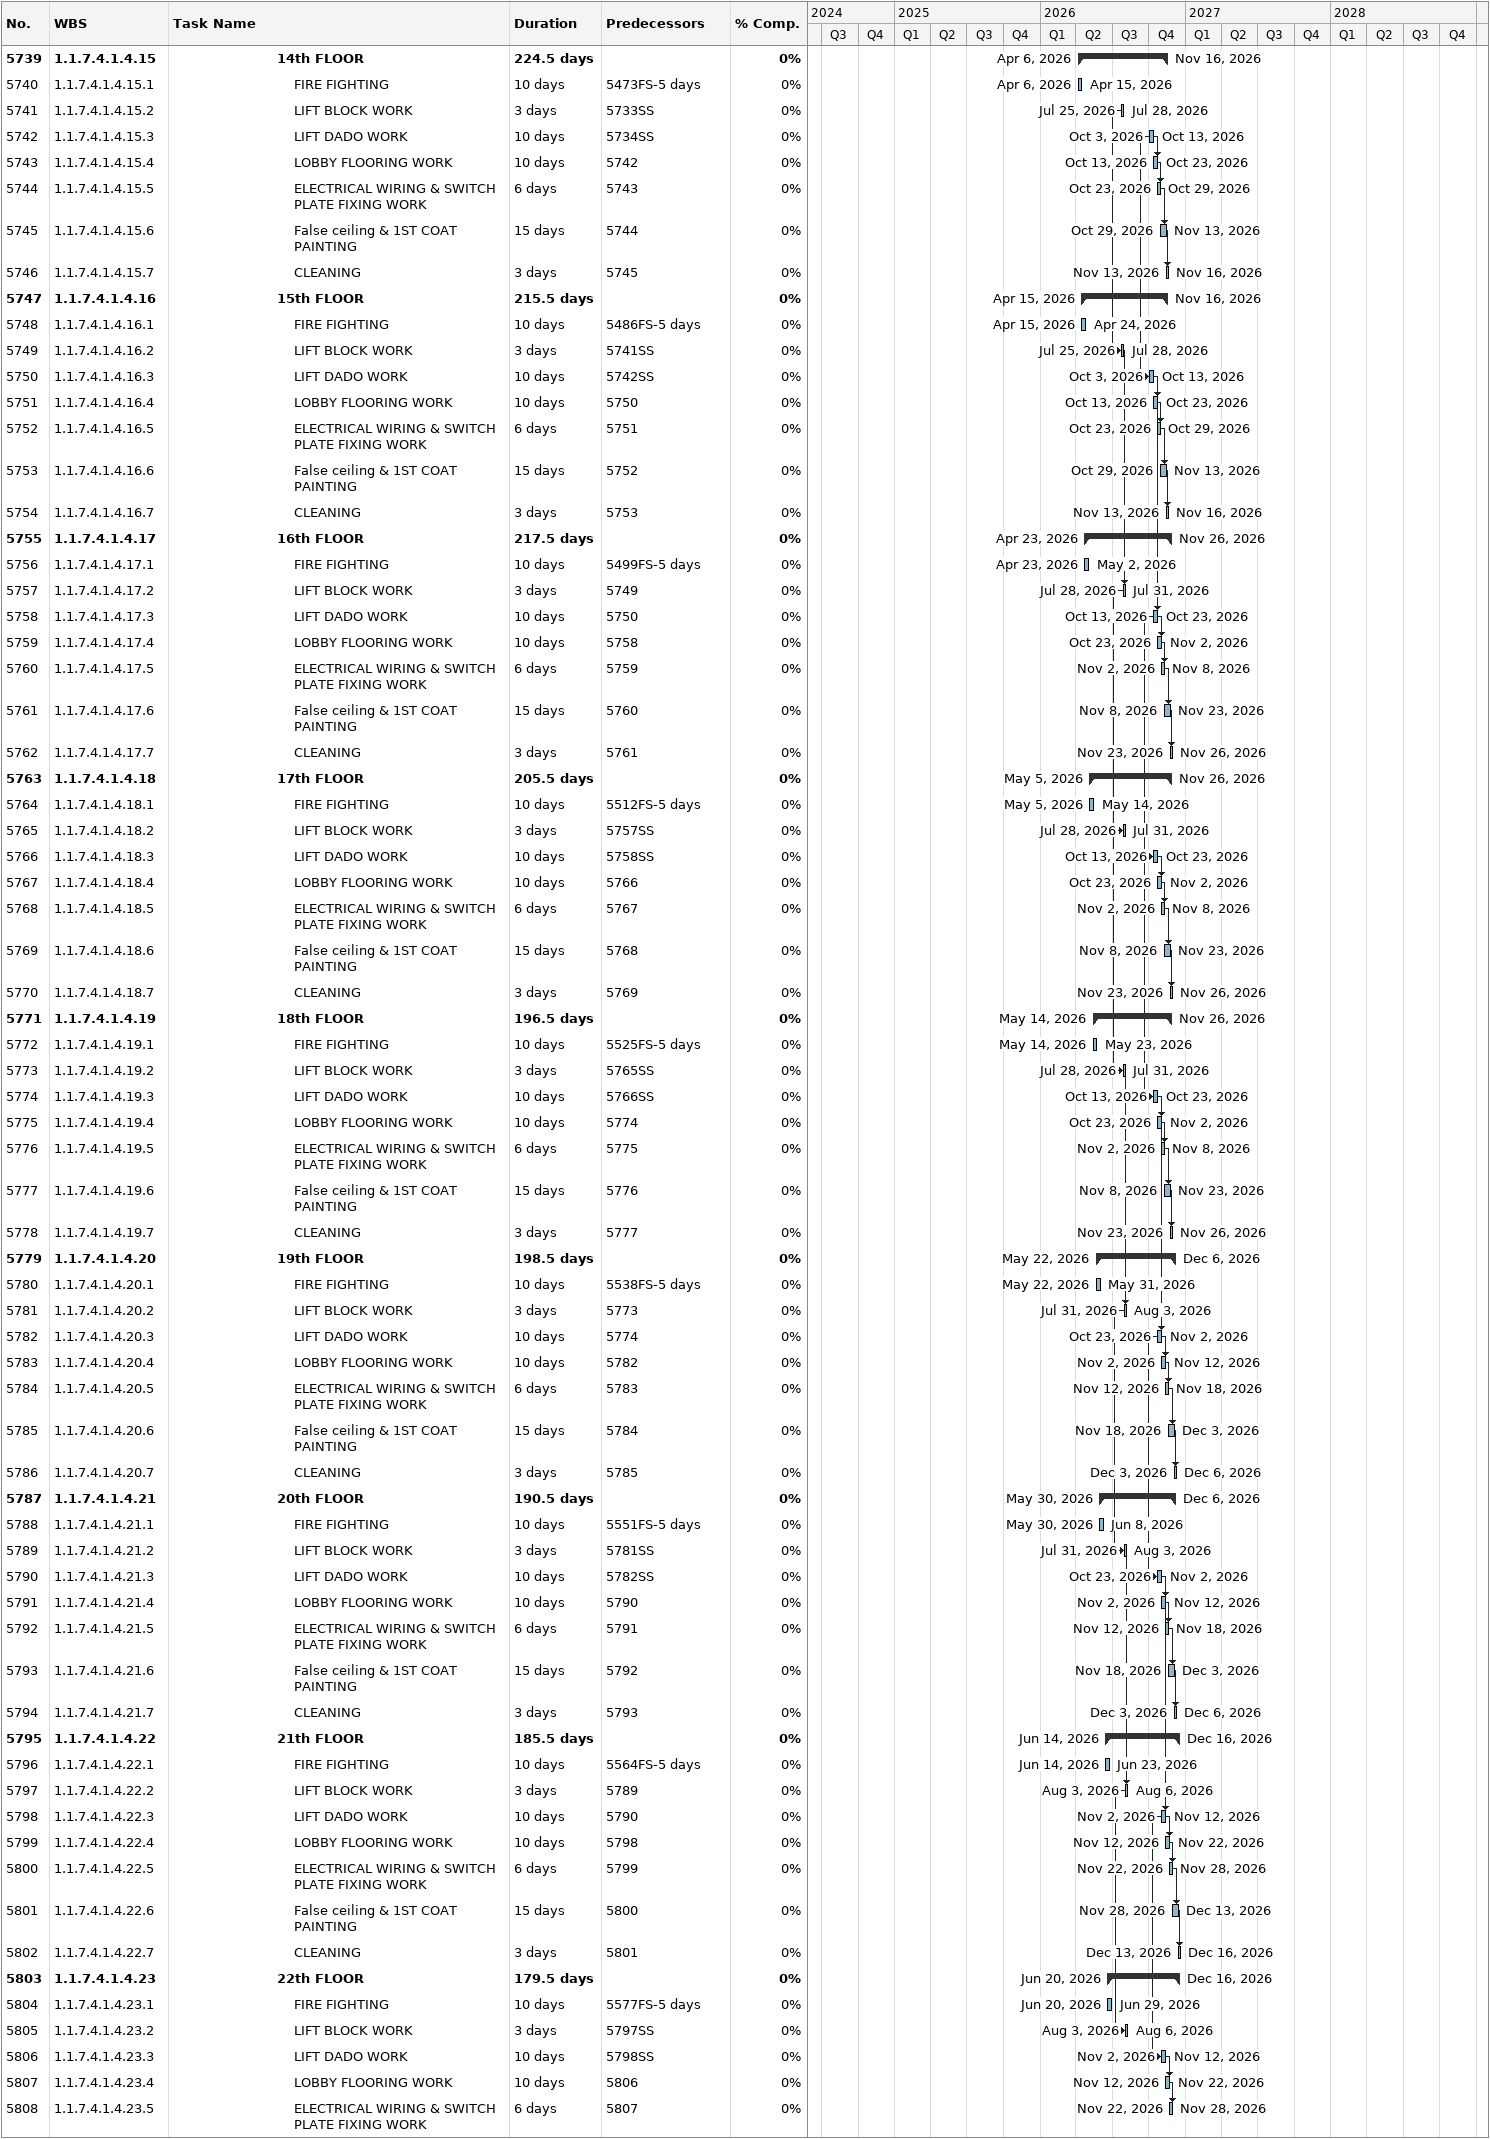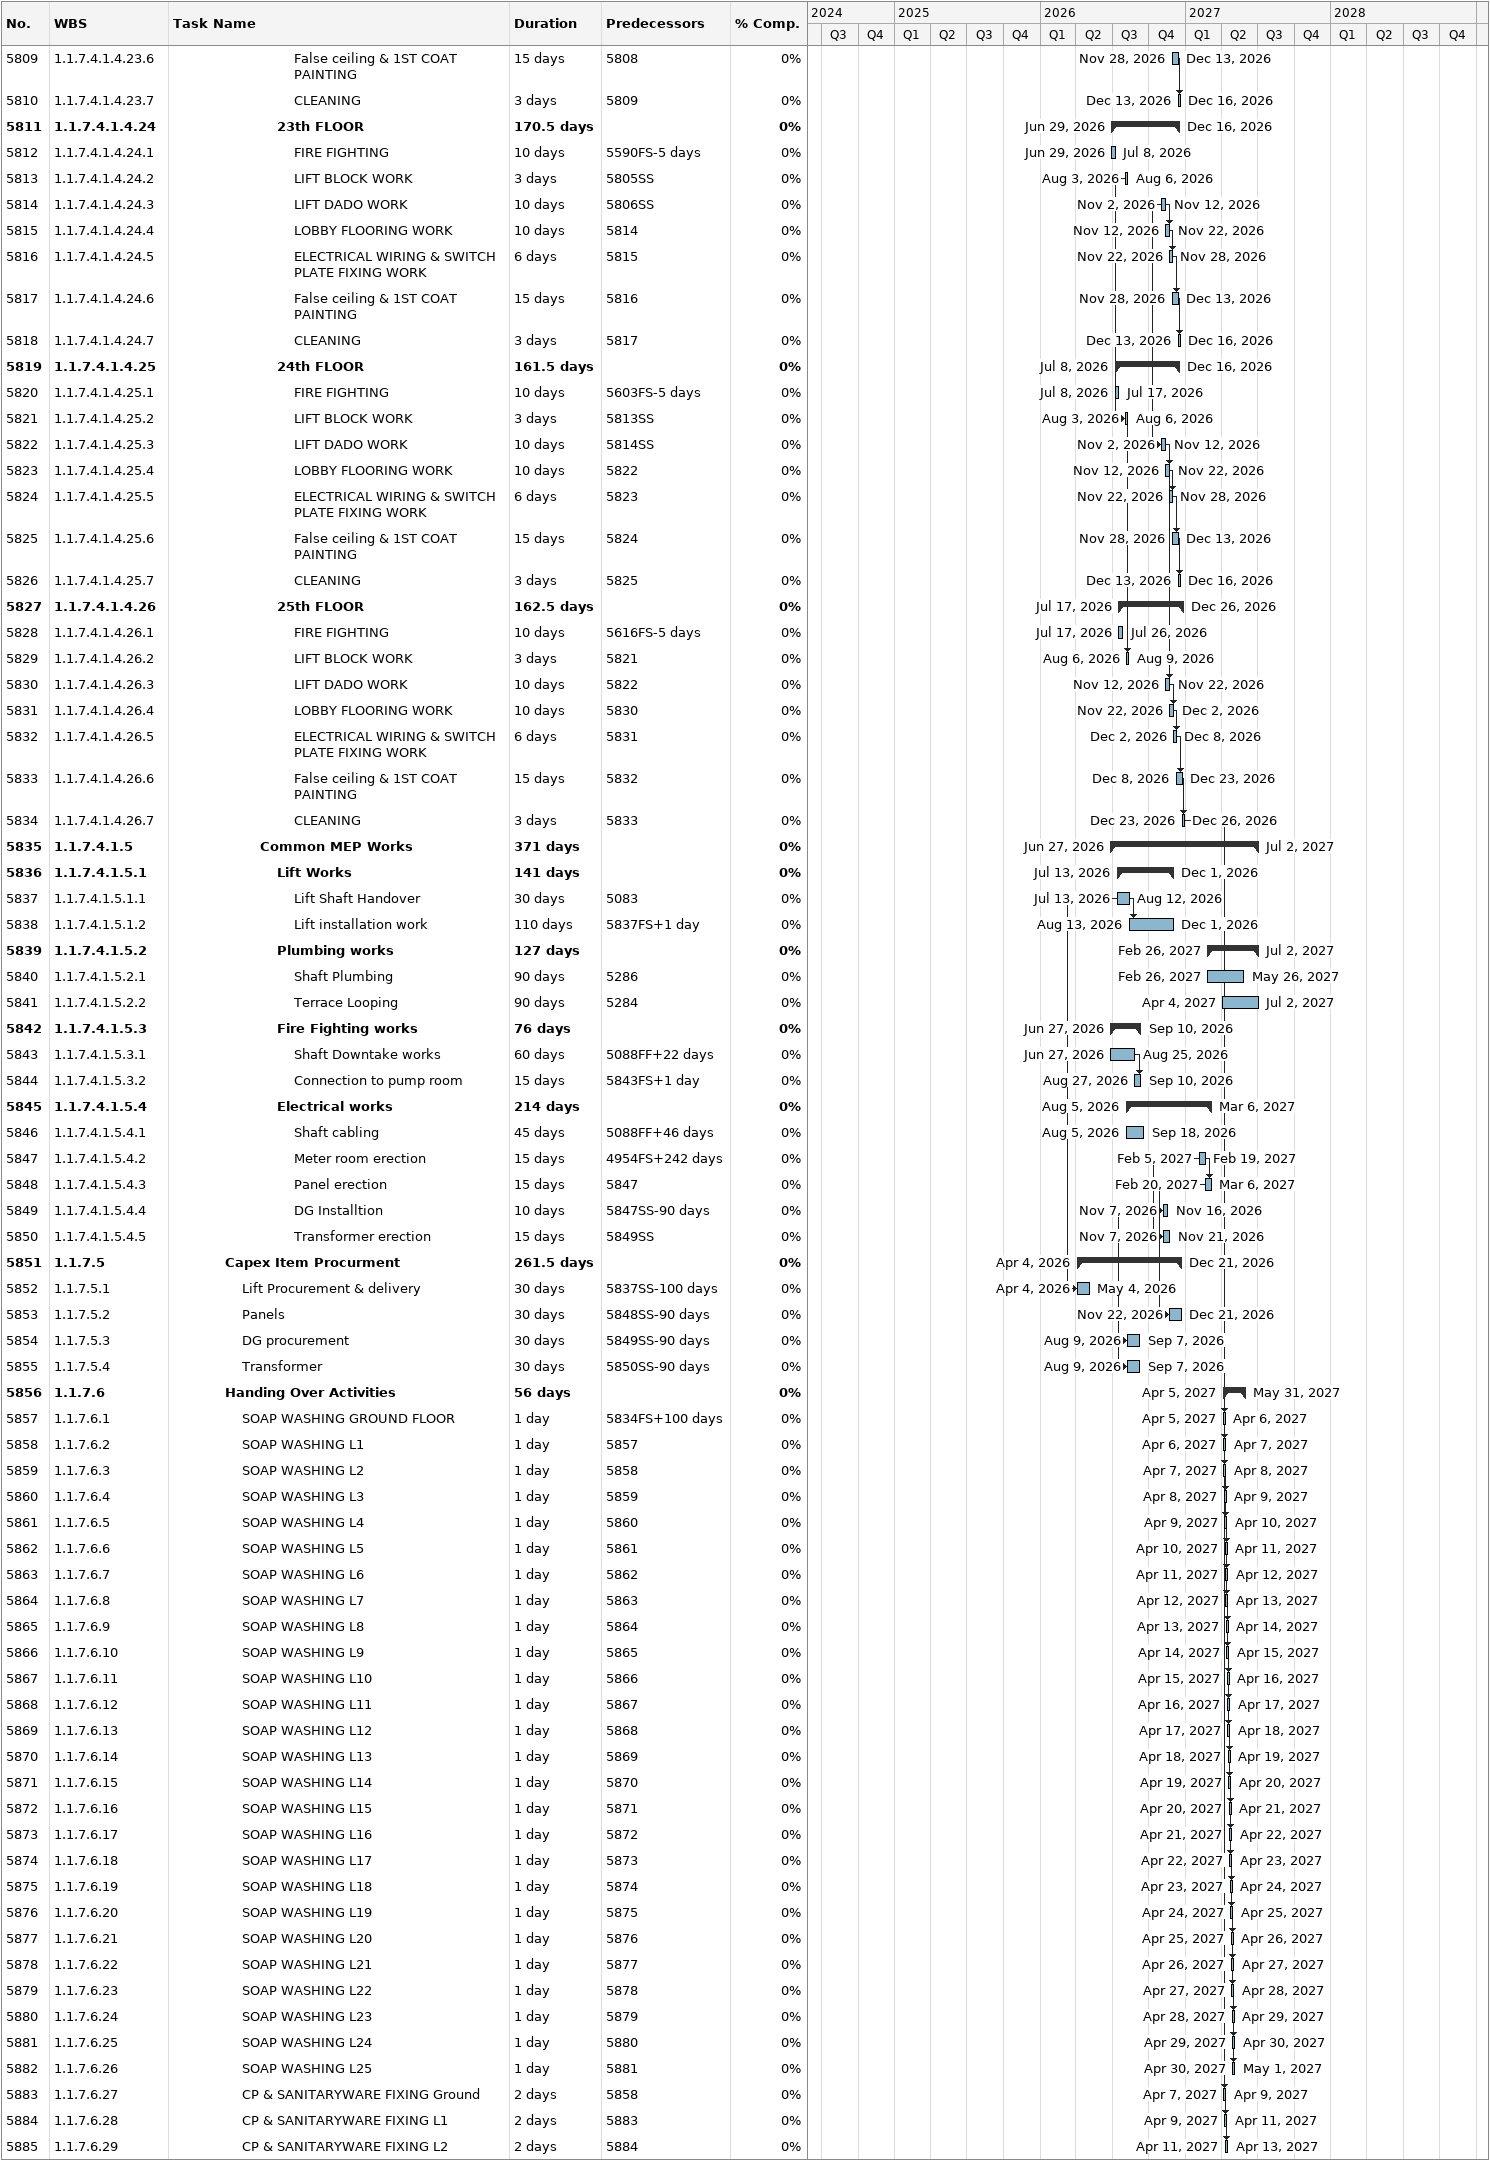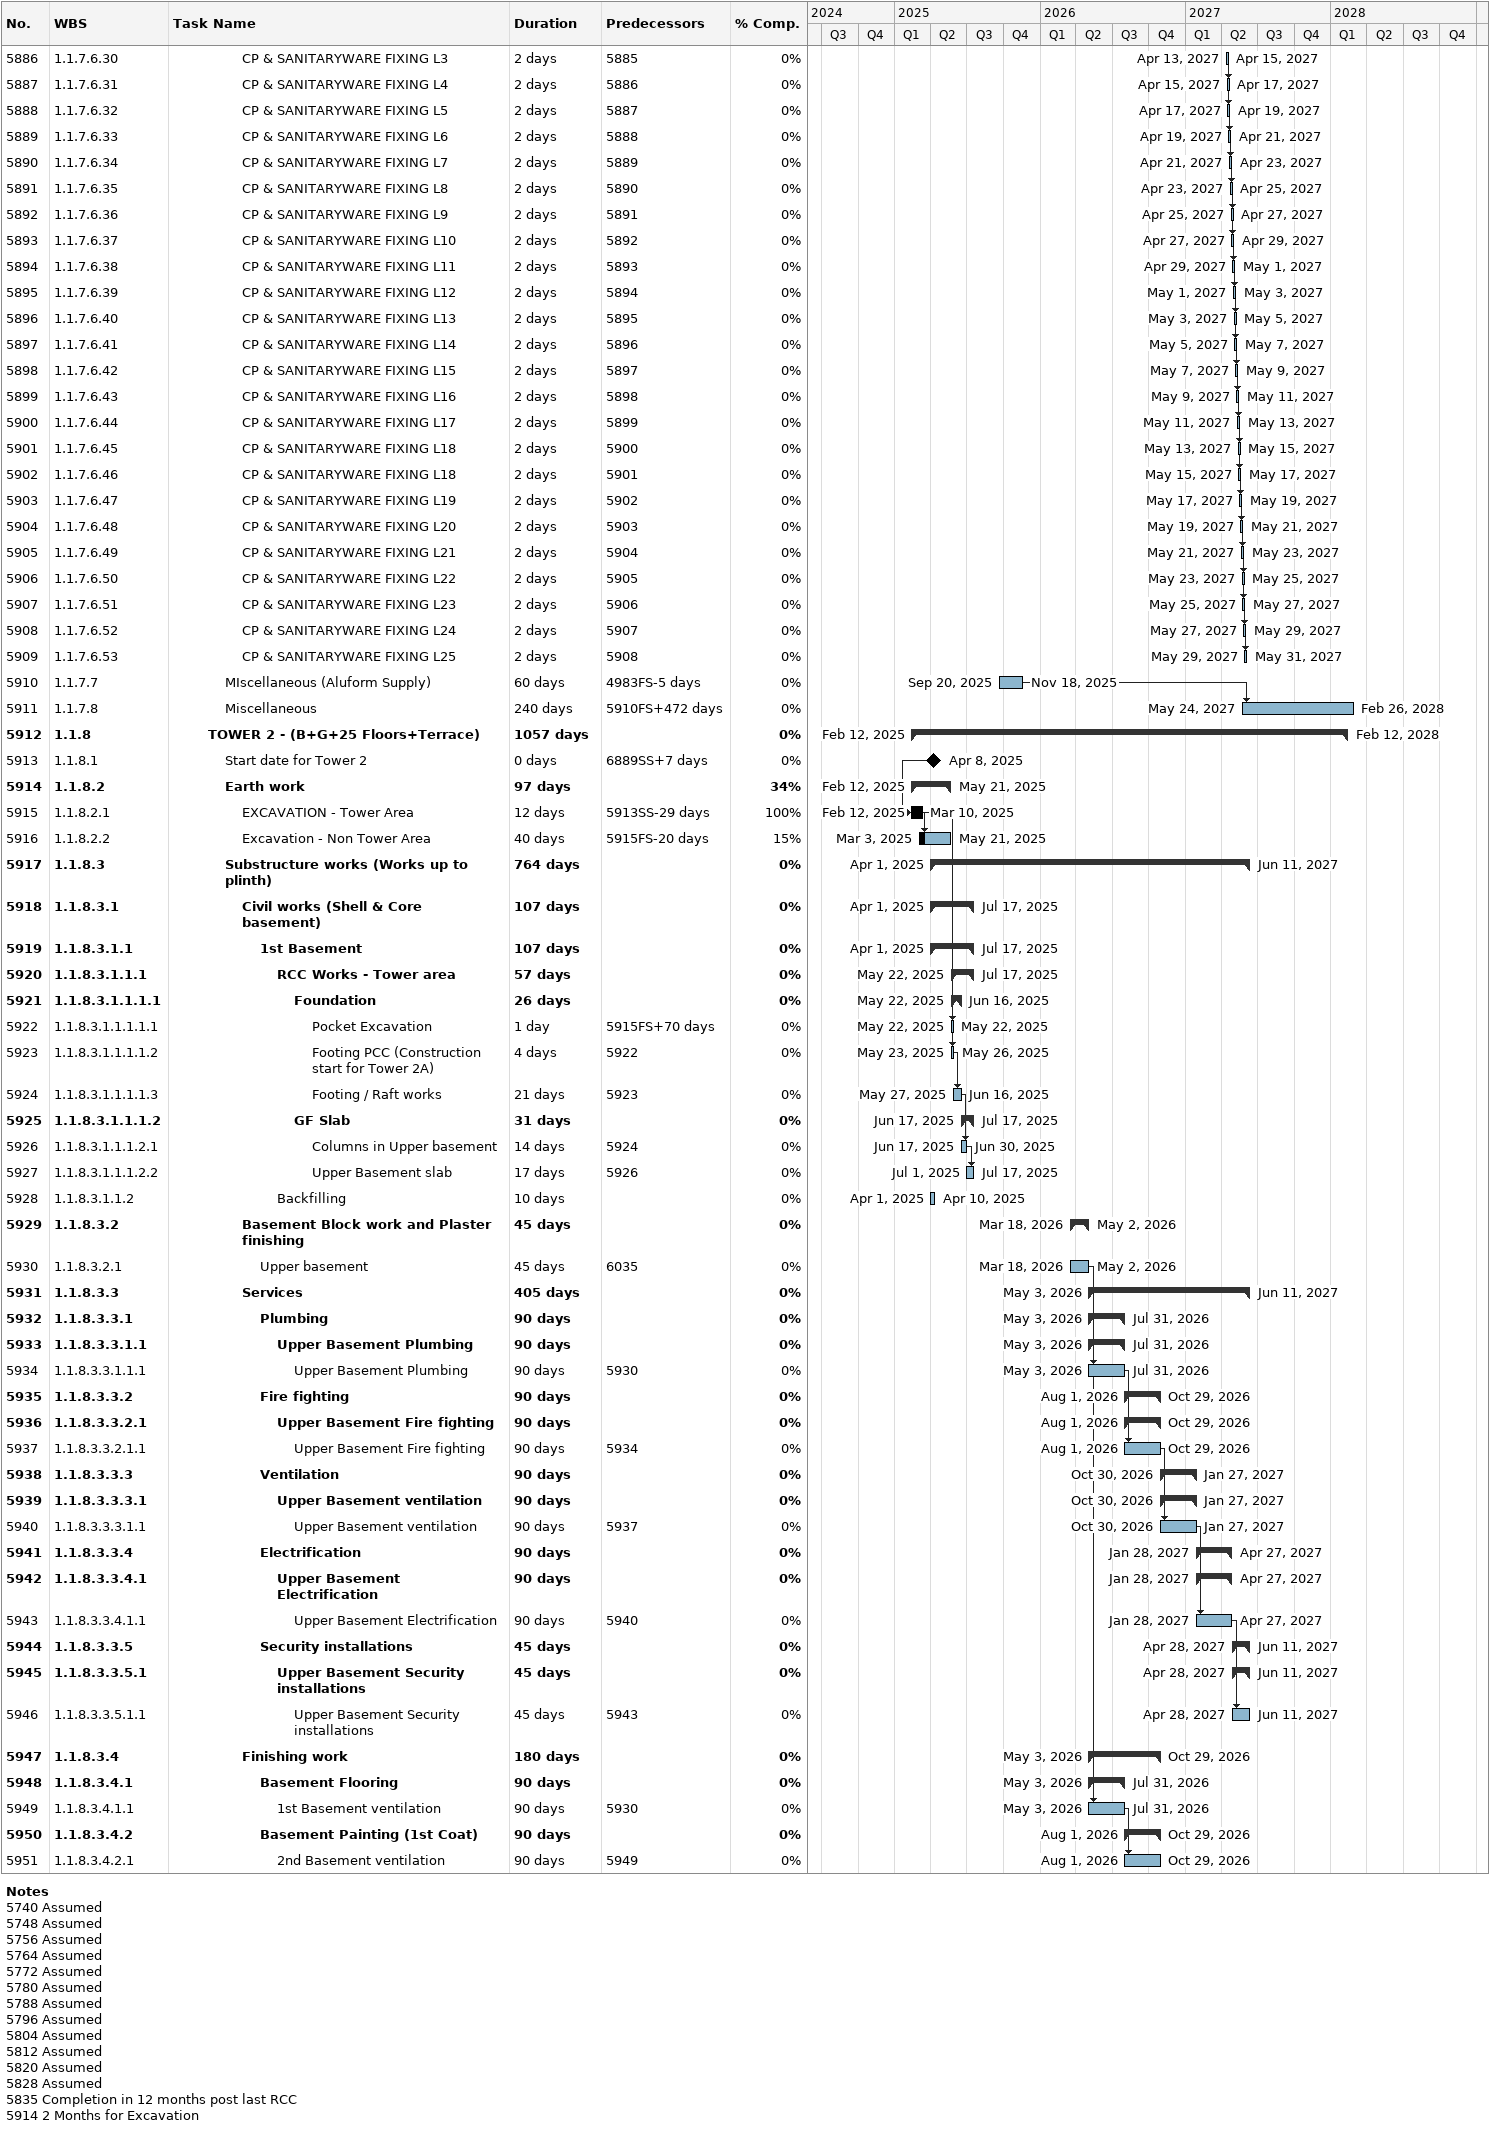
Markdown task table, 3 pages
| ID | WBS | Task | Duration | Start | Finish | Predecessors | % complete |
|---|---|---|---|---|---|---|---|
| 5739 | 1.1.7.4.1.4.15 | **14th FLOOR** | 224.5d | 2026-04-06 | 2026-11-16 |  | 0 |
| 5740 | 1.1.7.4.1.4.15.1 | FIRE FIGHTING | 10d | 2026-04-06 | 2026-04-15 | 5473FS-5d | 0 |
| 5741 | 1.1.7.4.1.4.15.2 | LIFT BLOCK WORK | 3d | 2026-07-25 | 2026-07-28 | 5733SS | 0 |
| 5742 | 1.1.7.4.1.4.15.3 | LIFT DADO WORK | 10d | 2026-10-03 | 2026-10-13 | 5734SS | 0 |
| 5743 | 1.1.7.4.1.4.15.4 | LOBBY FLOORING WORK | 10d | 2026-10-13 | 2026-10-23 | 5742 | 0 |
| 5744 | 1.1.7.4.1.4.15.5 | ELECTRICAL WIRING & SWITCH PLATE FIXING WORK | 6d | 2026-10-23 | 2026-10-29 | 5743 | 0 |
| 5745 | 1.1.7.4.1.4.15.6 | False ceiling & 1ST COAT PAINTING | 15d | 2026-10-29 | 2026-11-13 | 5744 | 0 |
| 5746 | 1.1.7.4.1.4.15.7 | CLEANING | 3d | 2026-11-13 | 2026-11-16 | 5745 | 0 |
| 5747 | 1.1.7.4.1.4.16 | **15th FLOOR** | 215.5d | 2026-04-15 | 2026-11-16 |  | 0 |
| 5748 | 1.1.7.4.1.4.16.1 | FIRE FIGHTING | 10d | 2026-04-15 | 2026-04-24 | 5486FS-5d | 0 |
| 5749 | 1.1.7.4.1.4.16.2 | LIFT BLOCK WORK | 3d | 2026-07-25 | 2026-07-28 | 5741SS | 0 |
| 5750 | 1.1.7.4.1.4.16.3 | LIFT DADO WORK | 10d | 2026-10-03 | 2026-10-13 | 5742SS | 0 |
| 5751 | 1.1.7.4.1.4.16.4 | LOBBY FLOORING WORK | 10d | 2026-10-13 | 2026-10-23 | 5750 | 0 |
| 5752 | 1.1.7.4.1.4.16.5 | ELECTRICAL WIRING & SWITCH PLATE FIXING WORK | 6d | 2026-10-23 | 2026-10-29 | 5751 | 0 |
| 5753 | 1.1.7.4.1.4.16.6 | False ceiling & 1ST COAT PAINTING | 15d | 2026-10-29 | 2026-11-13 | 5752 | 0 |
| 5754 | 1.1.7.4.1.4.16.7 | CLEANING | 3d | 2026-11-13 | 2026-11-16 | 5753 | 0 |
| 5755 | 1.1.7.4.1.4.17 | **16th FLOOR** | 217.5d | 2026-04-23 | 2026-11-26 |  | 0 |
| 5756 | 1.1.7.4.1.4.17.1 | FIRE FIGHTING | 10d | 2026-04-23 | 2026-05-02 | 5499FS-5d | 0 |
| 5757 | 1.1.7.4.1.4.17.2 | LIFT BLOCK WORK | 3d | 2026-07-28 | 2026-07-31 | 5749 | 0 |
| 5758 | 1.1.7.4.1.4.17.3 | LIFT DADO WORK | 10d | 2026-10-13 | 2026-10-23 | 5750 | 0 |
| 5759 | 1.1.7.4.1.4.17.4 | LOBBY FLOORING WORK | 10d | 2026-10-23 | 2026-11-02 | 5758 | 0 |
| 5760 | 1.1.7.4.1.4.17.5 | ELECTRICAL WIRING & SWITCH PLATE FIXING WORK | 6d | 2026-11-02 | 2026-11-08 | 5759 | 0 |
| 5761 | 1.1.7.4.1.4.17.6 | False ceiling & 1ST COAT PAINTING | 15d | 2026-11-08 | 2026-11-23 | 5760 | 0 |
| 5762 | 1.1.7.4.1.4.17.7 | CLEANING | 3d | 2026-11-23 | 2026-11-26 | 5761 | 0 |
| 5763 | 1.1.7.4.1.4.18 | **17th FLOOR** | 205.5d | 2026-05-05 | 2026-11-26 |  | 0 |
| 5764 | 1.1.7.4.1.4.18.1 | FIRE FIGHTING | 10d | 2026-05-05 | 2026-05-14 | 5512FS-5d | 0 |
| 5765 | 1.1.7.4.1.4.18.2 | LIFT BLOCK WORK | 3d | 2026-07-28 | 2026-07-31 | 5757SS | 0 |
| 5766 | 1.1.7.4.1.4.18.3 | LIFT DADO WORK | 10d | 2026-10-13 | 2026-10-23 | 5758SS | 0 |
| 5767 | 1.1.7.4.1.4.18.4 | LOBBY FLOORING WORK | 10d | 2026-10-23 | 2026-11-02 | 5766 | 0 |
| 5768 | 1.1.7.4.1.4.18.5 | ELECTRICAL WIRING & SWITCH PLATE FIXING WORK | 6d | 2026-11-02 | 2026-11-08 | 5767 | 0 |
| 5769 | 1.1.7.4.1.4.18.6 | False ceiling & 1ST COAT PAINTING | 15d | 2026-11-08 | 2026-11-23 | 5768 | 0 |
| 5770 | 1.1.7.4.1.4.18.7 | CLEANING | 3d | 2026-11-23 | 2026-11-26 | 5769 | 0 |
| 5771 | 1.1.7.4.1.4.19 | **18th FLOOR** | 196.5d | 2026-05-14 | 2026-11-26 |  | 0 |
| 5772 | 1.1.7.4.1.4.19.1 | FIRE FIGHTING | 10d | 2026-05-14 | 2026-05-23 | 5525FS-5d | 0 |
| 5773 | 1.1.7.4.1.4.19.2 | LIFT BLOCK WORK | 3d | 2026-07-28 | 2026-07-31 | 5765SS | 0 |
| 5774 | 1.1.7.4.1.4.19.3 | LIFT DADO WORK | 10d | 2026-10-13 | 2026-10-23 | 5766SS | 0 |
| 5775 | 1.1.7.4.1.4.19.4 | LOBBY FLOORING WORK | 10d | 2026-10-23 | 2026-11-02 | 5774 | 0 |
| 5776 | 1.1.7.4.1.4.19.5 | ELECTRICAL WIRING & SWITCH PLATE FIXING WORK | 6d | 2026-11-02 | 2026-11-08 | 5775 | 0 |
| 5777 | 1.1.7.4.1.4.19.6 | False ceiling & 1ST COAT PAINTING | 15d | 2026-11-08 | 2026-11-23 | 5776 | 0 |
| 5778 | 1.1.7.4.1.4.19.7 | CLEANING | 3d | 2026-11-23 | 2026-11-26 | 5777 | 0 |
| 5779 | 1.1.7.4.1.4.20 | **19th FLOOR** | 198.5d | 2026-05-22 | 2026-12-06 |  | 0 |
| 5780 | 1.1.7.4.1.4.20.1 | FIRE FIGHTING | 10d | 2026-05-22 | 2026-05-31 | 5538FS-5d | 0 |
| 5781 | 1.1.7.4.1.4.20.2 | LIFT BLOCK WORK | 3d | 2026-07-31 | 2026-08-03 | 5773 | 0 |
| 5782 | 1.1.7.4.1.4.20.3 | LIFT DADO WORK | 10d | 2026-10-23 | 2026-11-02 | 5774 | 0 |
| 5783 | 1.1.7.4.1.4.20.4 | LOBBY FLOORING WORK | 10d | 2026-11-02 | 2026-11-12 | 5782 | 0 |
| 5784 | 1.1.7.4.1.4.20.5 | ELECTRICAL WIRING & SWITCH PLATE FIXING WORK | 6d | 2026-11-12 | 2026-11-18 | 5783 | 0 |
| 5785 | 1.1.7.4.1.4.20.6 | False ceiling & 1ST COAT PAINTING | 15d | 2026-11-18 | 2026-12-03 | 5784 | 0 |
| 5786 | 1.1.7.4.1.4.20.7 | CLEANING | 3d | 2026-12-03 | 2026-12-06 | 5785 | 0 |
| 5787 | 1.1.7.4.1.4.21 | **20th FLOOR** | 190.5d | 2026-05-30 | 2026-12-06 |  | 0 |
| 5788 | 1.1.7.4.1.4.21.1 | FIRE FIGHTING | 10d | 2026-05-30 | 2026-06-08 | 5551FS-5d | 0 |
| 5789 | 1.1.7.4.1.4.21.2 | LIFT BLOCK WORK | 3d | 2026-07-31 | 2026-08-03 | 5781SS | 0 |
| 5790 | 1.1.7.4.1.4.21.3 | LIFT DADO WORK | 10d | 2026-10-23 | 2026-11-02 | 5782SS | 0 |
| 5791 | 1.1.7.4.1.4.21.4 | LOBBY FLOORING WORK | 10d | 2026-11-02 | 2026-11-12 | 5790 | 0 |
| 5792 | 1.1.7.4.1.4.21.5 | ELECTRICAL WIRING & SWITCH PLATE FIXING WORK | 6d | 2026-11-12 | 2026-11-18 | 5791 | 0 |
| 5793 | 1.1.7.4.1.4.21.6 | False ceiling & 1ST COAT PAINTING | 15d | 2026-11-18 | 2026-12-03 | 5792 | 0 |
| 5794 | 1.1.7.4.1.4.21.7 | CLEANING | 3d | 2026-12-03 | 2026-12-06 | 5793 | 0 |
| 5795 | 1.1.7.4.1.4.22 | **21th FLOOR** | 185.5d | 2026-06-14 | 2026-12-16 |  | 0 |
| 5796 | 1.1.7.4.1.4.22.1 | FIRE FIGHTING | 10d | 2026-06-14 | 2026-06-23 | 5564FS-5d | 0 |
| 5797 | 1.1.7.4.1.4.22.2 | LIFT BLOCK WORK | 3d | 2026-08-03 | 2026-08-06 | 5789 | 0 |
| 5798 | 1.1.7.4.1.4.22.3 | LIFT DADO WORK | 10d | 2026-11-02 | 2026-11-12 | 5790 | 0 |
| 5799 | 1.1.7.4.1.4.22.4 | LOBBY FLOORING WORK | 10d | 2026-11-12 | 2026-11-22 | 5798 | 0 |
| 5800 | 1.1.7.4.1.4.22.5 | ELECTRICAL WIRING & SWITCH PLATE FIXING WORK | 6d | 2026-11-22 | 2026-11-28 | 5799 | 0 |
| 5801 | 1.1.7.4.1.4.22.6 | False ceiling & 1ST COAT PAINTING | 15d | 2026-11-28 | 2026-12-13 | 5800 | 0 |
| 5802 | 1.1.7.4.1.4.22.7 | CLEANING | 3d | 2026-12-13 | 2026-12-16 | 5801 | 0 |
| 5803 | 1.1.7.4.1.4.23 | **22th FLOOR** | 179.5d | 2026-06-20 | 2026-12-16 |  | 0 |
| 5804 | 1.1.7.4.1.4.23.1 | FIRE FIGHTING | 10d | 2026-06-20 | 2026-06-29 | 5577FS-5d | 0 |
| 5805 | 1.1.7.4.1.4.23.2 | LIFT BLOCK WORK | 3d | 2026-08-03 | 2026-08-06 | 5797SS | 0 |
| 5806 | 1.1.7.4.1.4.23.3 | LIFT DADO WORK | 10d | 2026-11-02 | 2026-11-12 | 5798SS | 0 |
| 5807 | 1.1.7.4.1.4.23.4 | LOBBY FLOORING WORK | 10d | 2026-11-12 | 2026-11-22 | 5806 | 0 |
| 5808 | 1.1.7.4.1.4.23.5 | ELECTRICAL WIRING & SWITCH PLATE FIXING WORK | 6d | 2026-11-22 | 2026-11-28 | 5807 | 0 |
| 5809 | 1.1.7.4.1.4.23.6 | False ceiling & 1ST COAT PAINTING | 15d | 2026-11-28 | 2026-12-13 | 5808 | 0 |
| 5810 | 1.1.7.4.1.4.23.7 | CLEANING | 3d | 2026-12-13 | 2026-12-16 | 5809 | 0 |
| 5811 | 1.1.7.4.1.4.24 | **23th FLOOR** | 170.5d | 2026-06-29 | 2026-12-16 |  | 0 |
| 5812 | 1.1.7.4.1.4.24.1 | FIRE FIGHTING | 10d | 2026-06-29 | 2026-07-08 | 5590FS-5d | 0 |
| 5813 | 1.1.7.4.1.4.24.2 | LIFT BLOCK WORK | 3d | 2026-08-03 | 2026-08-06 | 5805SS | 0 |
| 5814 | 1.1.7.4.1.4.24.3 | LIFT DADO WORK | 10d | 2026-11-02 | 2026-11-12 | 5806SS | 0 |
| 5815 | 1.1.7.4.1.4.24.4 | LOBBY FLOORING WORK | 10d | 2026-11-12 | 2026-11-22 | 5814 | 0 |
| 5816 | 1.1.7.4.1.4.24.5 | ELECTRICAL WIRING & SWITCH PLATE FIXING WORK | 6d | 2026-11-22 | 2026-11-28 | 5815 | 0 |
| 5817 | 1.1.7.4.1.4.24.6 | False ceiling & 1ST COAT PAINTING | 15d | 2026-11-28 | 2026-12-13 | 5816 | 0 |
| 5818 | 1.1.7.4.1.4.24.7 | CLEANING | 3d | 2026-12-13 | 2026-12-16 | 5817 | 0 |
| 5819 | 1.1.7.4.1.4.25 | **24th FLOOR** | 161.5d | 2026-07-08 | 2026-12-16 |  | 0 |
| 5820 | 1.1.7.4.1.4.25.1 | FIRE FIGHTING | 10d | 2026-07-08 | 2026-07-17 | 5603FS-5d | 0 |
| 5821 | 1.1.7.4.1.4.25.2 | LIFT BLOCK WORK | 3d | 2026-08-03 | 2026-08-06 | 5813SS | 0 |
| 5822 | 1.1.7.4.1.4.25.3 | LIFT DADO WORK | 10d | 2026-11-02 | 2026-11-12 | 5814SS | 0 |
| 5823 | 1.1.7.4.1.4.25.4 | LOBBY FLOORING WORK | 10d | 2026-11-12 | 2026-11-22 | 5822 | 0 |
| 5824 | 1.1.7.4.1.4.25.5 | ELECTRICAL WIRING & SWITCH PLATE FIXING WORK | 6d | 2026-11-22 | 2026-11-28 | 5823 | 0 |
| 5825 | 1.1.7.4.1.4.25.6 | False ceiling & 1ST COAT PAINTING | 15d | 2026-11-28 | 2026-12-13 | 5824 | 0 |
| 5826 | 1.1.7.4.1.4.25.7 | CLEANING | 3d | 2026-12-13 | 2026-12-16 | 5825 | 0 |
| 5827 | 1.1.7.4.1.4.26 | **25th FLOOR** | 162.5d | 2026-07-17 | 2026-12-26 |  | 0 |
| 5828 | 1.1.7.4.1.4.26.1 | FIRE FIGHTING | 10d | 2026-07-17 | 2026-07-26 | 5616FS-5d | 0 |
| 5829 | 1.1.7.4.1.4.26.2 | LIFT BLOCK WORK | 3d | 2026-08-06 | 2026-08-09 | 5821 | 0 |
| 5830 | 1.1.7.4.1.4.26.3 | LIFT DADO WORK | 10d | 2026-11-12 | 2026-11-22 | 5822 | 0 |
| 5831 | 1.1.7.4.1.4.26.4 | LOBBY FLOORING WORK | 10d | 2026-11-22 | 2026-12-02 | 5830 | 0 |
| 5832 | 1.1.7.4.1.4.26.5 | ELECTRICAL WIRING & SWITCH PLATE FIXING WORK | 6d | 2026-12-02 | 2026-12-08 | 5831 | 0 |
| 5833 | 1.1.7.4.1.4.26.6 | False ceiling & 1ST COAT PAINTING | 15d | 2026-12-08 | 2026-12-23 | 5832 | 0 |
| 5834 | 1.1.7.4.1.4.26.7 | CLEANING | 3d | 2026-12-23 | 2026-12-26 | 5833 | 0 |
| 5835 | 1.1.7.4.1.5 | **Common MEP Works** | 371d | 2026-06-27 | 2027-07-02 |  | 0 |
| 5836 | 1.1.7.4.1.5.1 | **Lift Works** | 141d | 2026-07-13 | 2026-12-01 |  | 0 |
| 5837 | 1.1.7.4.1.5.1.1 | Lift Shaft Handover | 30d | 2026-07-13 | 2026-08-12 | 5083 | 0 |
| 5838 | 1.1.7.4.1.5.1.2 | Lift installation work | 110d | 2026-08-13 | 2026-12-01 | 5837FS+1d | 0 |
| 5839 | 1.1.7.4.1.5.2 | **Plumbing works** | 127d | 2027-02-26 | 2027-07-02 |  | 0 |
| 5840 | 1.1.7.4.1.5.2.1 | Shaft Plumbing | 90d | 2027-02-26 | 2027-05-26 | 5286 | 0 |
| 5841 | 1.1.7.4.1.5.2.2 | Terrace Looping | 90d | 2027-04-04 | 2027-07-02 | 5284 | 0 |
| 5842 | 1.1.7.4.1.5.3 | **Fire Fighting works** | 76d | 2026-06-27 | 2026-09-10 |  | 0 |
| 5843 | 1.1.7.4.1.5.3.1 | Shaft Downtake works | 60d | 2026-06-27 | 2026-08-25 | 5088FF+22d | 0 |
| 5844 | 1.1.7.4.1.5.3.2 | Connection to pump room | 15d | 2026-08-27 | 2026-09-10 | 5843FS+1d | 0 |
| 5845 | 1.1.7.4.1.5.4 | **Electrical works** | 214d | 2026-08-05 | 2027-03-06 |  | 0 |
| 5846 | 1.1.7.4.1.5.4.1 | Shaft cabling | 45d | 2026-08-05 | 2026-09-18 | 5088FF+46d | 0 |
| 5847 | 1.1.7.4.1.5.4.2 | Meter room erection | 15d | 2027-02-05 | 2027-02-19 | 4954FS+242d | 0 |
| 5848 | 1.1.7.4.1.5.4.3 | Panel erection | 15d | 2027-02-20 | 2027-03-06 | 5847 | 0 |
| 5849 | 1.1.7.4.1.5.4.4 | DG Installtion | 10d | 2026-11-07 | 2026-11-16 | 5847SS-90d | 0 |
| 5850 | 1.1.7.4.1.5.4.5 | Transformer erection | 15d | 2026-11-07 | 2026-11-21 | 5849SS | 0 |
| 5851 | 1.1.7.5 | **Capex Item Procurment** | 261.5d | 2026-04-04 | 2026-12-21 |  | 0 |
| 5852 | 1.1.7.5.1 | Lift Procurement & delivery | 30d | 2026-04-04 | 2026-05-04 | 5837SS-100d | 0 |
| 5853 | 1.1.7.5.2 | Panels | 30d | 2026-11-22 | 2026-12-21 | 5848SS-90d | 0 |
| 5854 | 1.1.7.5.3 | DG procurement | 30d | 2026-08-09 | 2026-09-07 | 5849SS-90d | 0 |
| 5855 | 1.1.7.5.4 | Transformer | 30d | 2026-08-09 | 2026-09-07 | 5850SS-90d | 0 |
| 5856 | 1.1.7.6 | **Handing Over Activities** | 56d | 2027-04-05 | 2027-05-31 |  | 0 |
| 5857 | 1.1.7.6.1 | SOAP WASHING GROUND FLOOR | 1d | 2027-04-05 | 2027-04-06 | 5834FS+100d | 0 |
| 5858 | 1.1.7.6.2 | SOAP WASHING L1 | 1d | 2027-04-06 | 2027-04-07 | 5857 | 0 |
| 5859 | 1.1.7.6.3 | SOAP WASHING L2 | 1d | 2027-04-07 | 2027-04-08 | 5858 | 0 |
| 5860 | 1.1.7.6.4 | SOAP WASHING L3 | 1d | 2027-04-08 | 2027-04-09 | 5859 | 0 |
| 5861 | 1.1.7.6.5 | SOAP WASHING L4 | 1d | 2027-04-09 | 2027-04-10 | 5860 | 0 |
| 5862 | 1.1.7.6.6 | SOAP WASHING L5 | 1d | 2027-04-10 | 2027-04-11 | 5861 | 0 |
| 5863 | 1.1.7.6.7 | SOAP WASHING L6 | 1d | 2027-04-11 | 2027-04-12 | 5862 | 0 |
| 5864 | 1.1.7.6.8 | SOAP WASHING L7 | 1d | 2027-04-12 | 2027-04-13 | 5863 | 0 |
| 5865 | 1.1.7.6.9 | SOAP WASHING L8 | 1d | 2027-04-13 | 2027-04-14 | 5864 | 0 |
| 5866 | 1.1.7.6.10 | SOAP WASHING L9 | 1d | 2027-04-14 | 2027-04-15 | 5865 | 0 |
| 5867 | 1.1.7.6.11 | SOAP WASHING L10 | 1d | 2027-04-15 | 2027-04-16 | 5866 | 0 |
| 5868 | 1.1.7.6.12 | SOAP WASHING L11 | 1d | 2027-04-16 | 2027-04-17 | 5867 | 0 |
| 5869 | 1.1.7.6.13 | SOAP WASHING L12 | 1d | 2027-04-17 | 2027-04-18 | 5868 | 0 |
| 5870 | 1.1.7.6.14 | SOAP WASHING L13 | 1d | 2027-04-18 | 2027-04-19 | 5869 | 0 |
| 5871 | 1.1.7.6.15 | SOAP WASHING L14 | 1d | 2027-04-19 | 2027-04-20 | 5870 | 0 |
| 5872 | 1.1.7.6.16 | SOAP WASHING L15 | 1d | 2027-04-20 | 2027-04-21 | 5871 | 0 |
| 5873 | 1.1.7.6.17 | SOAP WASHING L16 | 1d | 2027-04-21 | 2027-04-22 | 5872 | 0 |
| 5874 | 1.1.7.6.18 | SOAP WASHING L17 | 1d | 2027-04-22 | 2027-04-23 | 5873 | 0 |
| 5875 | 1.1.7.6.19 | SOAP WASHING L18 | 1d | 2027-04-23 | 2027-04-24 | 5874 | 0 |
| 5876 | 1.1.7.6.20 | SOAP WASHING L19 | 1d | 2027-04-24 | 2027-04-25 | 5875 | 0 |
| 5877 | 1.1.7.6.21 | SOAP WASHING L20 | 1d | 2027-04-25 | 2027-04-26 | 5876 | 0 |
| 5878 | 1.1.7.6.22 | SOAP WASHING L21 | 1d | 2027-04-26 | 2027-04-27 | 5877 | 0 |
| 5879 | 1.1.7.6.23 | SOAP WASHING L22 | 1d | 2027-04-27 | 2027-04-28 | 5878 | 0 |
| 5880 | 1.1.7.6.24 | SOAP WASHING L23 | 1d | 2027-04-28 | 2027-04-29 | 5879 | 0 |
| 5881 | 1.1.7.6.25 | SOAP WASHING L24 | 1d | 2027-04-29 | 2027-04-30 | 5880 | 0 |
| 5882 | 1.1.7.6.26 | SOAP WASHING L25 | 1d | 2027-04-30 | 2027-05-01 | 5881 | 0 |
| 5883 | 1.1.7.6.27 | CP & SANITARYWARE FIXING Ground | 2d | 2027-04-07 | 2027-04-09 | 5858 | 0 |
| 5884 | 1.1.7.6.28 | CP & SANITARYWARE FIXING L1 | 2d | 2027-04-09 | 2027-04-11 | 5883 | 0 |
| 5885 | 1.1.7.6.29 | CP & SANITARYWARE FIXING L2 | 2d | 2027-04-11 | 2027-04-13 | 5884 | 0 |
| 5886 | 1.1.7.6.30 | CP & SANITARYWARE FIXING L3 | 2d | 2027-04-13 | 2027-04-15 | 5885 | 0 |
| 5887 | 1.1.7.6.31 | CP & SANITARYWARE FIXING L4 | 2d | 2027-04-15 | 2027-04-17 | 5886 | 0 |
| 5888 | 1.1.7.6.32 | CP & SANITARYWARE FIXING L5 | 2d | 2027-04-17 | 2027-04-19 | 5887 | 0 |
| 5889 | 1.1.7.6.33 | CP & SANITARYWARE FIXING L6 | 2d | 2027-04-19 | 2027-04-21 | 5888 | 0 |
| 5890 | 1.1.7.6.34 | CP & SANITARYWARE FIXING L7 | 2d | 2027-04-21 | 2027-04-23 | 5889 | 0 |
| 5891 | 1.1.7.6.35 | CP & SANITARYWARE FIXING L8 | 2d | 2027-04-23 | 2027-04-25 | 5890 | 0 |
| 5892 | 1.1.7.6.36 | CP & SANITARYWARE FIXING L9 | 2d | 2027-04-25 | 2027-04-27 | 5891 | 0 |
| 5893 | 1.1.7.6.37 | CP & SANITARYWARE FIXING L10 | 2d | 2027-04-27 | 2027-04-29 | 5892 | 0 |
| 5894 | 1.1.7.6.38 | CP & SANITARYWARE FIXING L11 | 2d | 2027-04-29 | 2027-05-01 | 5893 | 0 |
| 5895 | 1.1.7.6.39 | CP & SANITARYWARE FIXING L12 | 2d | 2027-05-01 | 2027-05-03 | 5894 | 0 |
| 5896 | 1.1.7.6.40 | CP & SANITARYWARE FIXING L13 | 2d | 2027-05-03 | 2027-05-05 | 5895 | 0 |
| 5897 | 1.1.7.6.41 | CP & SANITARYWARE FIXING L14 | 2d | 2027-05-05 | 2027-05-07 | 5896 | 0 |
| 5898 | 1.1.7.6.42 | CP & SANITARYWARE FIXING L15 | 2d | 2027-05-07 | 2027-05-09 | 5897 | 0 |
| 5899 | 1.1.7.6.43 | CP & SANITARYWARE FIXING L16 | 2d | 2027-05-09 | 2027-05-11 | 5898 | 0 |
| 5900 | 1.1.7.6.44 | CP & SANITARYWARE FIXING L17 | 2d | 2027-05-11 | 2027-05-13 | 5899 | 0 |
| 5901 | 1.1.7.6.45 | CP & SANITARYWARE FIXING L18 | 2d | 2027-05-13 | 2027-05-15 | 5900 | 0 |
| 5902 | 1.1.7.6.46 | CP & SANITARYWARE FIXING L18 | 2d | 2027-05-15 | 2027-05-17 | 5901 | 0 |
| 5903 | 1.1.7.6.47 | CP & SANITARYWARE FIXING L19 | 2d | 2027-05-17 | 2027-05-19 | 5902 | 0 |
| 5904 | 1.1.7.6.48 | CP & SANITARYWARE FIXING L20 | 2d | 2027-05-19 | 2027-05-21 | 5903 | 0 |
| 5905 | 1.1.7.6.49 | CP & SANITARYWARE FIXING L21 | 2d | 2027-05-21 | 2027-05-23 | 5904 | 0 |
| 5906 | 1.1.7.6.50 | CP & SANITARYWARE FIXING L22 | 2d | 2027-05-23 | 2027-05-25 | 5905 | 0 |
| 5907 | 1.1.7.6.51 | CP & SANITARYWARE FIXING L23 | 2d | 2027-05-25 | 2027-05-27 | 5906 | 0 |
| 5908 | 1.1.7.6.52 | CP & SANITARYWARE FIXING L24 | 2d | 2027-05-27 | 2027-05-29 | 5907 | 0 |
| 5909 | 1.1.7.6.53 | CP & SANITARYWARE FIXING L25 | 2d | 2027-05-29 | 2027-05-31 | 5908 | 0 |
| 5910 | 1.1.7.7 | MIscellaneous (Aluform Supply) | 60d | 2025-09-20 | 2025-11-18 | 4983FS-5d | 0 |
| 5911 | 1.1.7.8 | Miscellaneous | 240d | 2027-05-24 | 2028-02-26 | 5910FS+472d | 0 |
| 5912 | 1.1.8 | **TOWER 2 - (B+G+25 Floors+Terrace)** | 1057d | 2025-02-12 | 2028-02-12 |  | 0 |
| 5913 | 1.1.8.1 | Start date for Tower 2 | 0d | 2025-04-08 | 2025-04-08 | 6889SS+7d | 0 |
| 5914 | 1.1.8.2 | **Earth work** | 97d | 2025-02-12 | 2025-05-21 |  | 34 |
| 5915 | 1.1.8.2.1 | EXCAVATION - Tower Area | 12d | 2025-02-12 | 2025-03-10 | 5913SS-29d | 100 |
| 5916 | 1.1.8.2.2 | Excavation - Non Tower Area | 40d | 2025-03-03 | 2025-05-21 | 5915FS-20d | 15 |
| 5917 | 1.1.8.3 | **Substructure works (Works up to plinth)** | 764d | 2025-04-01 | 2027-06-11 |  | 0 |
| 5918 | 1.1.8.3.1 | **Civil works (Shell & Core basement)** | 107d | 2025-04-01 | 2025-07-17 |  | 0 |
| 5919 | 1.1.8.3.1.1 | **1st Basement** | 107d | 2025-04-01 | 2025-07-17 |  | 0 |
| 5920 | 1.1.8.3.1.1.1 | **RCC Works - Tower area** | 57d | 2025-05-22 | 2025-07-17 |  | 0 |
| 5921 | 1.1.8.3.1.1.1.1 | **Foundation** | 26d | 2025-05-22 | 2025-06-16 |  | 0 |
| 5922 | 1.1.8.3.1.1.1.1.1 | Pocket Excavation | 1d | 2025-05-22 | 2025-05-22 | 5915FS+70d | 0 |
| 5923 | 1.1.8.3.1.1.1.1.2 | Footing PCC (Construction start for Tower 2A) | 4d | 2025-05-23 | 2025-05-26 | 5922 | 0 |
| 5924 | 1.1.8.3.1.1.1.1.3 | Footing / Raft works | 21d | 2025-05-27 | 2025-06-16 | 5923 | 0 |
| 5925 | 1.1.8.3.1.1.1.2 | **GF Slab** | 31d | 2025-06-17 | 2025-07-17 |  | 0 |
| 5926 | 1.1.8.3.1.1.1.2.1 | Columns in Upper basement | 14d | 2025-06-17 | 2025-06-30 | 5924 | 0 |
| 5927 | 1.1.8.3.1.1.1.2.2 | Upper Basement slab | 17d | 2025-07-01 | 2025-07-17 | 5926 | 0 |
| 5928 | 1.1.8.3.1.1.2 | Backfilling | 10d | 2025-04-01 | 2025-04-10 |  | 0 |
| 5929 | 1.1.8.3.2 | **Basement Block work and Plaster finishing** | 45d | 2026-03-18 | 2026-05-02 |  | 0 |
| 5930 | 1.1.8.3.2.1 | Upper basement | 45d | 2026-03-18 | 2026-05-02 | 6035 | 0 |
| 5931 | 1.1.8.3.3 | **Services** | 405d | 2026-05-03 | 2027-06-11 |  | 0 |
| 5932 | 1.1.8.3.3.1 | **Plumbing** | 90d | 2026-05-03 | 2026-07-31 |  | 0 |
| 5933 | 1.1.8.3.3.1.1 | **Upper Basement Plumbing** | 90d | 2026-05-03 | 2026-07-31 |  | 0 |
| 5934 | 1.1.8.3.3.1.1.1 | Upper Basement Plumbing | 90d | 2026-05-03 | 2026-07-31 | 5930 | 0 |
| 5935 | 1.1.8.3.3.2 | **Fire fighting** | 90d | 2026-08-01 | 2026-10-29 |  | 0 |
| 5936 | 1.1.8.3.3.2.1 | **Upper Basement Fire fighting** | 90d | 2026-08-01 | 2026-10-29 |  | 0 |
| 5937 | 1.1.8.3.3.2.1.1 | Upper Basement Fire fighting | 90d | 2026-08-01 | 2026-10-29 | 5934 | 0 |
| 5938 | 1.1.8.3.3.3 | **Ventilation** | 90d | 2026-10-30 | 2027-01-27 |  | 0 |
| 5939 | 1.1.8.3.3.3.1 | **Upper Basement ventilation** | 90d | 2026-10-30 | 2027-01-27 |  | 0 |
| 5940 | 1.1.8.3.3.3.1.1 | Upper Basement ventilation | 90d | 2026-10-30 | 2027-01-27 | 5937 | 0 |
| 5941 | 1.1.8.3.3.4 | **Electrification** | 90d | 2027-01-28 | 2027-04-27 |  | 0 |
| 5942 | 1.1.8.3.3.4.1 | **Upper Basement Electrification** | 90d | 2027-01-28 | 2027-04-27 |  | 0 |
| 5943 | 1.1.8.3.3.4.1.1 | Upper Basement Electrification | 90d | 2027-01-28 | 2027-04-27 | 5940 | 0 |
| 5944 | 1.1.8.3.3.5 | **Security installations** | 45d | 2027-04-28 | 2027-06-11 |  | 0 |
| 5945 | 1.1.8.3.3.5.1 | **Upper Basement Security installations** | 45d | 2027-04-28 | 2027-06-11 |  | 0 |
| 5946 | 1.1.8.3.3.5.1.1 | Upper Basement Security installations | 45d | 2027-04-28 | 2027-06-11 | 5943 | 0 |
| 5947 | 1.1.8.3.4 | **Finishing work** | 180d | 2026-05-03 | 2026-10-29 |  | 0 |
| 5948 | 1.1.8.3.4.1 | **Basement Flooring** | 90d | 2026-05-03 | 2026-07-31 |  | 0 |
| 5949 | 1.1.8.3.4.1.1 | 1st Basement ventilation | 90d | 2026-05-03 | 2026-07-31 | 5930 | 0 |
| 5950 | 1.1.8.3.4.2 | **Basement Painting (1st Coat)** | 90d | 2026-08-01 | 2026-10-29 |  | 0 |
| 5951 | 1.1.8.3.4.2.1 | 2nd Basement ventilation | 90d | 2026-08-01 | 2026-10-29 | 5949 | 0 |

Notes
- 5740: Assumed
- 5748: Assumed
- 5756: Assumed
- 5764: Assumed
- 5772: Assumed
- 5780: Assumed
- 5788: Assumed
- 5796: Assumed
- 5804: Assumed
- 5812: Assumed
- 5820: Assumed
- 5828: Assumed
- 5835: Completion in 12 months post last RCC
- 5914: 2 Months for Excavation
